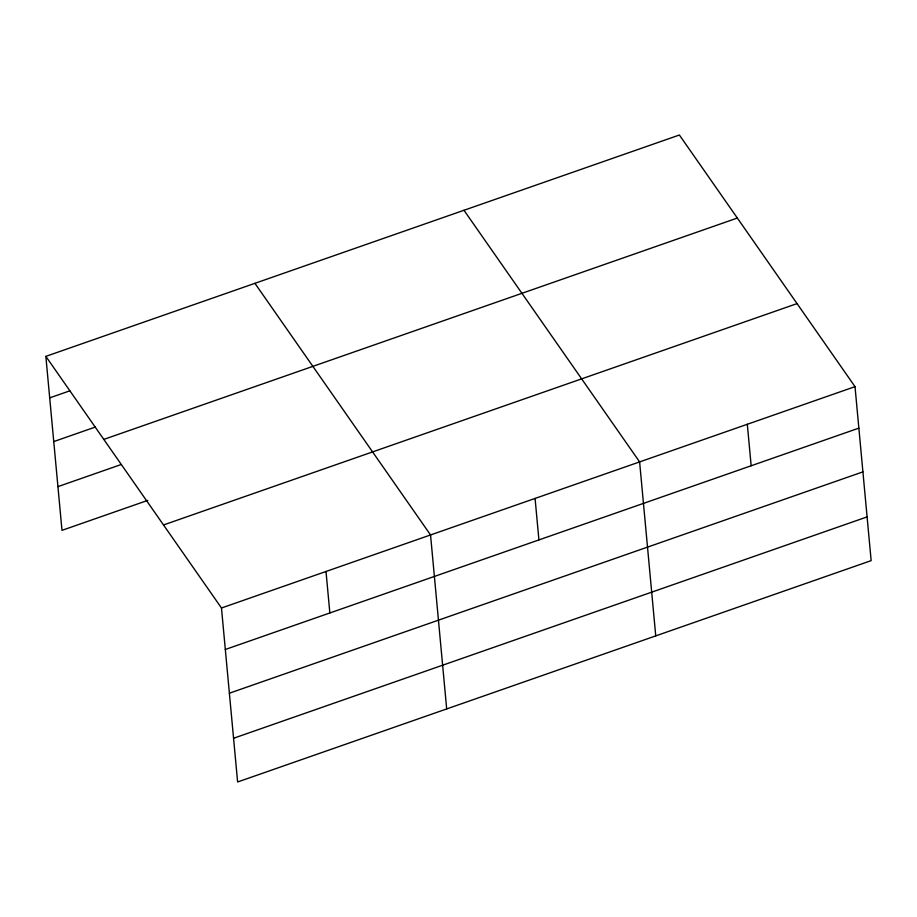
<?xml version="1.0" encoding="UTF-8"?>
<svg xmlns="http://www.w3.org/2000/svg" width="917" height="917" viewBox="0 0 917 917"><rect width="100%" height="100%" fill="white"/><g stroke="black" fill="none" stroke-linecap="round" stroke-linejoin="round"><path stroke-width="1.38" d="M45.85 356.369L679.382 135.017L855.011 386.653L871.15 560.631L237.618 781.983L221.478 608.005L45.85 356.369L61.989 530.347L147.763 500.384M49.701 397.863L69.807 390.837M53.759 441.581L95.299 427.07M103.804 439.415L737.337 218.051M57.931 486.629L120.918 464.621M163.513 524.96L797.056 303.607M221.478 608.005L855.011 386.653M225.318 649.488L858.862 428.136M229.376 693.218L862.92 471.865M233.56 738.265L867.092 516.901M463.979 210.28L639.607 461.904L655.747 635.894M254.915 283.33L430.543 534.955L446.682 708.933M747.309 424.273L751.161 465.767M535.07 498.435L538.921 539.918M326.005 571.474L329.856 612.969"/></g></svg>
